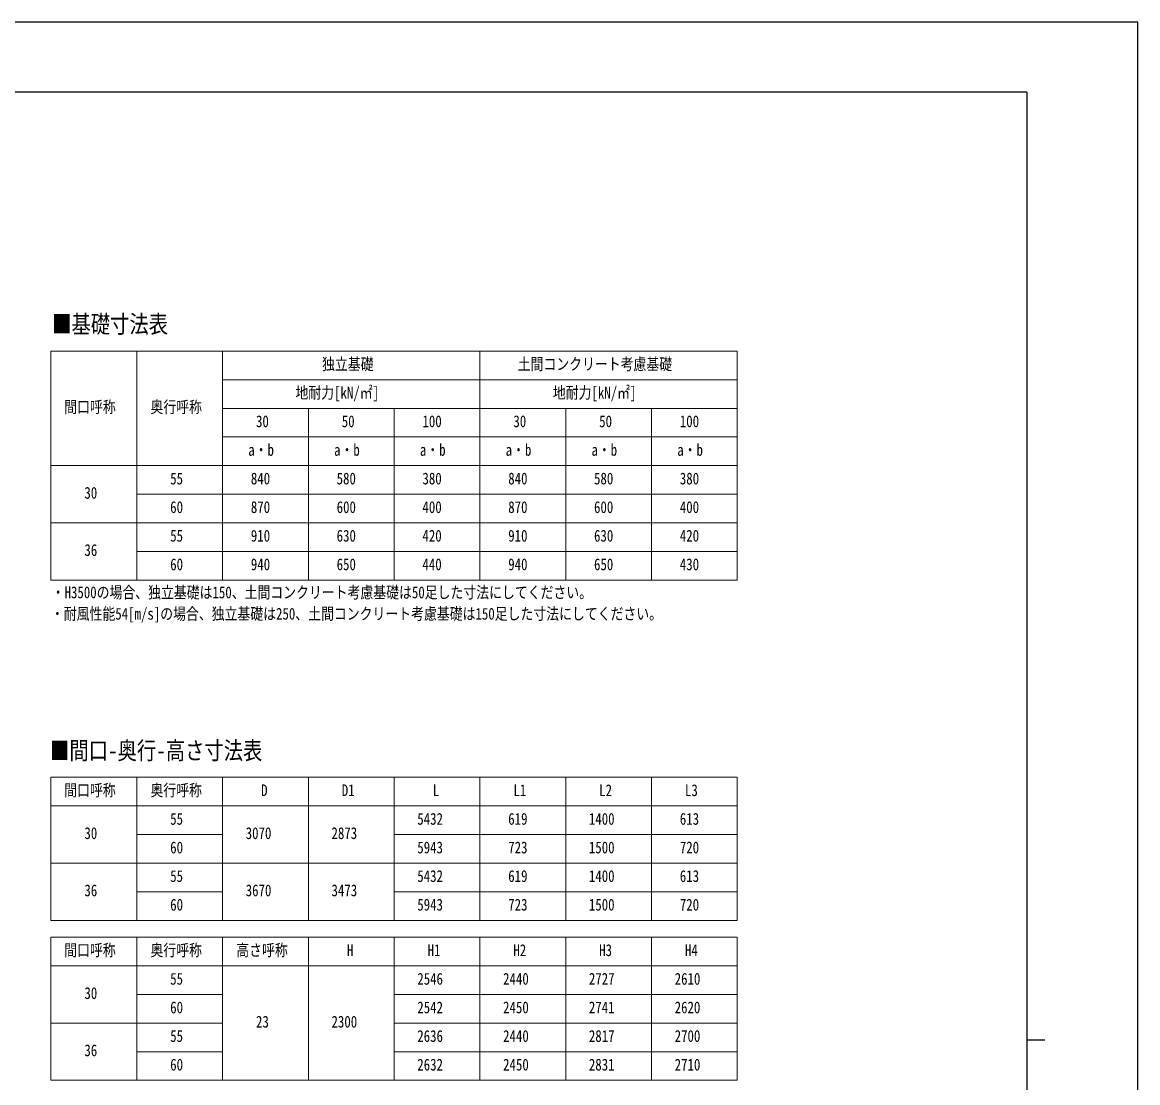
# Model space of a CAD drawing. Units: millimetres, scale not verified. Extents: x -10512 to 10512, y -7425 to 7425.
# Drawn here: x 2712 to 10512, y 13 to 7425 of the extents above; entities that cross this region are included whole.
import ezdxf
from ezdxf.enums import TextEntityAlignment as Align

# ---------------------------------------------------------------- set-up
doc = ezdxf.new("R2010")
doc.units = ezdxf.units.MM
doc.header["$LTSCALE"] = 30
doc.layers.add('0-1_TABLE1', color=7, linetype='Continuous', lineweight=18)
doc.layers.add('0-2_USER1', color=3, linetype='Continuous')
doc.layers.add('0-7_YKK_ZWAK', color=7, linetype='Continuous')
doc.styles.add('ＭＳ ゴシック', font='')
doc.styles.get('ＭＳ ゴシック').set_extended_font_data('MS Gothic')

msp = doc.modelspace()

# ---------------------------------------------------------------- linework, layer by layer
at = {"layer": '0-1_TABLE1'}
for p, q in [((2912.55, 5126.5), (7712.55, 5126.5)), ((2912.55, 5126.5), (2912.55, 3526.5)), ((3512.55, 5126.5), (3512.55, 3526.5)), ((4112.55, 5126.5), (4112.55, 3526.5)), ((5912.55, 5126.5), (5912.55, 3526.5)), ((4112.55, 4926.5), (7712.55, 4926.5)), ((4112.55, 4726.5), (7712.55, 4726.5)), ((4712.55, 4726.5), (4712.55, 3526.5)), ((5312.55, 4726.5), (5312.55, 3526.5)), ((6512.55, 4726.5), (6512.55, 3526.5)), ((7112.55, 4726.5), (7112.55, 3526.5)), ((4112.55, 4526.5), (7712.55, 4526.5)), ((2912.55, 4326.5), (7712.55, 4326.5)), ((3512.55, 4126.5), (7712.55, 4126.5)), ((2912.55, 3926.5), (7712.55, 3926.5)), ((3512.55, 3726.5), (7712.55, 3726.5)), ((2912.55, 2147.5), (7712.55, 2147.5)), ((2912.55, 2147.5), (2912.55, 1147.5)), ((3512.55, 2147.5), (3512.55, 1147.5)), ((4112.55, 2147.5), (4112.55, 1147.5)), ((4712.55, 2147.5), (4712.55, 1147.5)), ((5312.55, 2147.5), (5312.55, 1147.5)), ((5912.55, 2147.5), (5912.55, 1147.5)), ((6512.55, 2147.5), (6512.55, 1147.5)), ((7112.55, 2147.5), (7112.55, 1147.5)), ((7712.55, 2147.5), (7712.55, 1147.5)), ((2912.55, 1947.5), (7712.55, 1947.5)), ((3512.55, 1747.5), (4112.55, 1747.5)), ((5312.55, 1747.5), (7712.55, 1747.5)), ((2912.55, 1547.5), (7712.55, 1547.5)), ((3512.55, 1347.5), (4112.55, 1347.5)), ((5312.55, 1347.5), (7712.55, 1347.5)), ((2912.55, 1147.5), (7712.55, 1147.5)), ((2912.55, 1029.5), (7712.55, 1029.5)), ((2912.55, 1029.5), (2912.55, 29.5)), ((3512.55, 1029.5), (3512.55, 29.5)), ((4112.55, 1029.5), (4112.55, 29.5)), ((4712.55, 1029.5), (4712.55, 29.5)), ((5312.55, 1029.5), (5312.55, 29.5)), ((5912.55, 1029.5), (5912.55, 29.5)), ((6512.55, 1029.5), (6512.55, 29.5)), ((7112.55, 1029.5), (7112.55, 29.5)), ((7712.55, 1029.5), (7712.55, 29.5)), ((2912.55, 829.5), (7712.55, 829.5)), ((3512.55, 629.5), (4112.55, 629.5)), ((5312.55, 629.5), (7712.55, 629.5)), ((2912.55, 429.5), (4112.55, 429.5)), ((5312.55, 429.5), (7712.55, 429.5)), ((3512.55, 229.5), (4112.55, 229.5)), ((5312.55, 229.5), (7712.55, 229.5)), ((2912.55, 29.5), (7712.55, 29.5))]:
    msp.add_line(p, q, dxfattribs=at)
for points in [[(7712.55, 5126.5), (7712.55, 4726.5), (7712.55, 3526.5)], [(2912.55, 3526.5), (3512.55, 3526.5), (7712.55, 3526.5)]]:
    msp.add_lwpolyline(points, dxfattribs=at)
at = {"layer": '0-7_YKK_ZWAK'}
for p, q in [((9737.55, 6937.5), (-9762.45, 6937.5)), ((9737.55, 6937.5), (9737.55, -6312.5)), ((9737.55, 312.5), (9862.55, 312.5))]:
    msp.add_line(p, q, dxfattribs=at)
msp.add_lwpolyline([(-10512.5, -7425), (10512.5, -7425), (10512.5, 7425), (-10512.5, 7425)], close=True, dxfattribs=at)

# ---------------------------------------------------------------- texts
at = {"layer": '0-1_TABLE1', "style": 'ＭＳ ゴシック', "width": 0.8}
for s, p in [('独立基礎', (4808.55, 4970.25)), ('土間コンクリート考慮基礎', (6176.55, 4970.25)), ('地耐力[kN/㎡]', (4622.55, 4770.25)), ('地耐力[kN/㎡]', (6422.55, 4770.25)), ('間口呼称', (3005.55, 4670.25)), ('奥行呼称', (3608.55, 4670.25)), ('30', (4346.55, 4570.25)), ('50', (4946.55, 4570.25)), ('100', (5510.55, 4570.25)), ('30', (6146.55, 4570.25)), ('50', (6746.55, 4570.25)), ('100', (7310.55, 4570.25)), ('a・b', (4292.55, 4370.25)), ('a・b', (4892.55, 4370.25)), ('a・b', (5492.55, 4370.25)), ('a・b', (6092.55, 4370.25)), ('a・b', (6692.55, 4370.25)), ('a・b', (7292.55, 4370.25)), ('55', (3746.55, 4170.25)), ('840', (4310.55, 4170.25)), ('580', (4910.55, 4170.25)), ('380', (5510.55, 4170.25)), ('840', (6110.55, 4170.25)), ('580', (6710.55, 4170.25)), ('380', (7310.55, 4170.25)), ('30', (3146.55, 4070.25)), ('60', (3746.55, 3970.25)), ('870', (4310.55, 3970.25)), ('600', (4910.55, 3970.25)), ('400', (5510.55, 3970.25)), ('870', (6110.55, 3970.25)), ('600', (6710.55, 3970.25)), ('400', (7310.55, 3970.25)), ('55', (3746.55, 3770.25)), ('910', (4310.55, 3770.25)), ('630', (4910.55, 3770.25)), ('420', (5510.55, 3770.25)), ('910', (6110.55, 3770.25)), ('630', (6710.55, 3770.25)), ('420', (7310.55, 3770.25)), ('36', (3146.55, 3670.25)), ('60', (3746.55, 3570.25)), ('940', (4310.55, 3570.25)), ('650', (4910.55, 3570.25)), ('440', (5510.55, 3570.25)), ('940', (6110.55, 3570.25)), ('650', (6710.55, 3570.25)), ('430', (7310.55, 3570.25)), ('間口呼称', (3005.55, 1991.25)), ('奥行呼称', (3608.55, 1991.25)), ('D', (4382.55, 1991.25)), ('D1', (4946.55, 1991.25)), ('L', (5582.55, 1991.25)), ('L1', (6146.55, 1991.25)), ('L2', (6746.55, 1991.25)), ('L3', (7346.55, 1991.25)), ('55', (3746.55, 1791.25)), ('5432', (5474.55, 1791.25)), ('619', (6110.55, 1791.25)), ('1400', (6674.55, 1791.25)), ('613', (7310.55, 1791.25)), ('30', (3146.55, 1691.25)), ('3070', (4274.55, 1691.25)), ('2873', (4874.55, 1691.25)), ('60', (3746.55, 1591.25)), ('5943', (5474.55, 1591.25)), ('723', (6110.55, 1591.25)), ('1500', (6674.55, 1591.25)), ('720', (7310.55, 1591.25)), ('55', (3746.55, 1391.25)), ('5432', (5474.55, 1391.25)), ('619', (6110.55, 1391.25)), ('1400', (6674.55, 1391.25)), ('613', (7310.55, 1391.25)), ('36', (3146.55, 1291.25)), ('3670', (4274.55, 1291.25)), ('3473', (4874.55, 1291.25)), ('60', (3746.55, 1191.25)), ('5943', (5474.55, 1191.25)), ('723', (6110.55, 1191.25)), ('1500', (6674.55, 1191.25)), ('720', (7310.55, 1191.25)), ('間口呼称', (3005.55, 873.25)), ('奥行呼称', (3608.55, 873.25)), ('高さ呼称', (4208.55, 873.25)), ('H', (4982.55, 873.25)), ('H1', (5546.55, 873.25)), ('H2', (6146.55, 873.25)), ('H3', (6746.55, 873.25)), ('H4', (7346.55, 873.25)), ('55', (3746.55, 673.25)), ('2546', (5474.55, 673.25)), ('2440', (6074.55, 673.25)), ('2727', (6674.55, 673.25)), ('2610', (7274.55, 673.25)), ('30', (3146.55, 573.25)), ('60', (3746.55, 473.25)), ('2542', (5474.55, 473.25)), ('2450', (6074.55, 473.25)), ('2741', (6674.55, 473.25)), ('2620', (7274.55, 473.25)), ('23', (4346.55, 373.25)), ('2300', (4874.55, 373.25)), ('55', (3746.55, 273.25)), ('2636', (5474.55, 273.25)), ('2440', (6074.55, 273.25)), ('2817', (6674.55, 273.25)), ('2700', (7274.55, 273.25)), ('36', (3146.55, 173.25)), ('60', (3746.55, 73.25)), ('2632', (5474.55, 73.25)), ('2450', (6074.55, 73.25)), ('2831', (6674.55, 73.25)), ('2710', (7274.55, 73.25))]:
    msp.add_text(s, height=82.48, dxfattribs=at).set_placement(p, align=Align.BOTTOM_LEFT)
at = {"layer": '0-2_USER1', "style": 'ＭＳ ゴシック', "width": 0.8}
for s, height, p in [('■基礎寸法表', 123.7, (2921.41, 5216.67)), ('・H3500の場合、独立基礎は150、土間コンクリート考慮基礎は50足した寸法にしてください。', 82.48, (2917.72, 3374.37)), ('・耐風性能54[m/s]の場合、独立基礎は250、土間コンクリート考慮基礎は150足した寸法にしてください。', 82.48, (2912.55, 3225)), ('■間口-奥行-高さ寸法表', 123.7, (2906.35, 2235.62))]:
    msp.add_text(s, height=height, dxfattribs=at).set_placement(p, align=Align.BOTTOM_LEFT)

doc.saveas('drawing.dxf')
